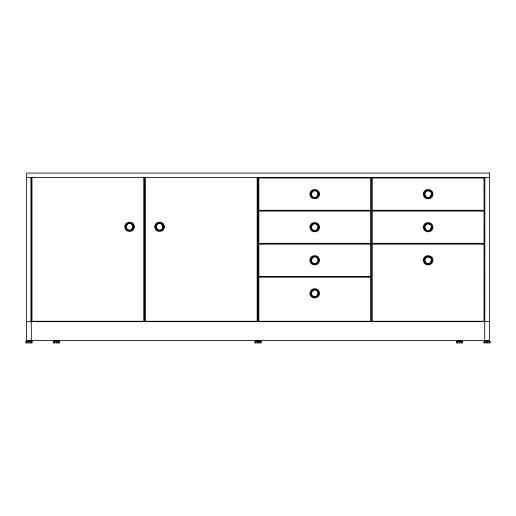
<?xml version="1.0" encoding="UTF-8"?>
<svg xmlns="http://www.w3.org/2000/svg" width="516" height="516" viewBox="0 0 516 516"><rect width="100%" height="100%" fill="white"/><g stroke="black" fill="none" stroke-linecap="round" stroke-linejoin="round"><path stroke-width="0.77" d="M125.659 226.801C125.478 221.706 133.689 221.706 133.502 226.801C133.702 231.916 125.472 231.923 125.659 226.808L124.859 226.801C124.646 220.687 134.515 220.687 134.302 226.801C134.534 232.935 124.64 232.942 124.859 226.808L126.059 226.801L127.826 223.692C131.728 221.306 135.295 227.775 131.335 229.93C127.433 232.316 123.866 225.847 127.826 223.692L130.193 223.267L132.277 224.492L133.102 226.801L131.335 229.93L128.974 230.355L126.884 229.13L126.059 226.808M155.651 226.801C155.464 221.706 163.675 221.706 163.495 226.801C163.695 231.916 155.458 231.923 155.645 226.808L154.852 226.801C154.639 220.687 164.507 220.687 164.294 226.801C164.527 232.935 154.626 232.942 154.845 226.808L156.045 226.801L157.819 229.93C161.721 232.316 165.288 225.847 161.327 223.692C157.425 221.306 153.858 227.775 157.819 229.93L160.179 230.355L162.263 229.13L163.095 226.808L161.327 223.692L158.96 223.267L156.877 224.492L156.045 226.801M310.787 194.139C310.606 189.043 318.817 189.043 318.636 194.139C318.836 199.247 310.6 199.253 310.787 194.145L309.993 194.139C309.774 188.018 319.649 188.018 319.436 194.139C319.668 200.273 309.768 200.279 309.987 194.145L311.187 194.139L312.954 191.03C316.856 188.637 320.43 195.113 316.469 197.26C312.567 199.653 308.994 193.178 312.954 191.03L315.321 190.604L317.405 191.829L318.237 194.139L316.469 197.26L314.102 197.686L312.019 196.461L311.187 194.145M310.787 227.195C310.606 222.099 318.817 222.099 318.636 227.195C318.836 232.31 310.6 232.316 310.787 227.201L309.993 227.195C309.774 221.08 319.649 221.08 319.436 227.195C319.668 233.329 309.768 233.335 309.987 227.201L311.187 227.195L312.954 224.086C316.856 221.699 320.43 228.169 316.469 230.323C312.567 232.71 308.994 226.24 312.954 224.086L315.321 223.66L317.405 224.886L318.237 227.195L316.469 230.323L314.102 230.749L312.019 229.523L311.187 227.201M310.787 260.257C310.606 255.162 318.817 255.162 318.636 260.257C318.836 265.366 310.6 265.372 310.787 260.264L309.993 260.257C309.774 254.136 319.649 254.136 319.436 260.257C319.668 266.391 309.768 266.398 309.987 260.264L311.187 260.257L312.954 257.142C316.856 254.756 320.43 261.231 316.469 263.379C312.567 265.772 308.994 259.296 312.954 257.142L315.321 256.723L317.405 257.942L318.237 260.257L316.469 263.379L314.102 263.805L312.019 262.579L311.187 260.264M310.787 293.314C310.606 288.218 318.817 288.218 318.636 293.314C318.836 298.422 310.6 298.429 310.787 293.32L309.993 293.314C309.774 287.193 319.649 287.193 319.436 293.314C319.668 299.448 309.768 299.454 309.987 293.32L311.187 293.314L312.954 290.205C316.856 287.818 320.43 294.288 316.469 296.442C312.567 298.829 308.994 292.353 312.954 290.205L315.321 289.779L317.405 291.005L318.237 293.314L316.469 296.442L314.102 296.861L312.019 295.642L311.187 293.32M424.21 194.139C424.029 189.043 432.24 189.043 432.06 194.139C432.26 199.247 424.023 199.253 424.21 194.145L423.417 194.139C423.197 188.018 433.072 188.018 432.86 194.139C433.092 200.273 423.191 200.279 423.41 194.145L424.61 194.139L426.377 191.03C437.387 188.501 427.893 205.104 424.61 194.145L425.442 196.461L427.525 197.686L429.892 197.26L431.66 194.145L430.828 191.829L428.744 190.604L426.377 191.03L425.442 191.829L424.61 194.139M424.21 227.195C424.029 222.099 432.24 222.099 432.06 227.195C432.26 232.31 424.023 232.316 424.21 227.201L423.417 227.195C423.197 221.08 433.072 221.08 432.86 227.195C433.092 233.329 423.191 233.335 423.41 227.201L424.61 227.195L426.377 224.086C437.387 221.564 427.893 238.166 424.61 227.201L425.442 229.523L427.525 230.749L429.892 230.323L431.66 227.201L430.828 224.886L428.744 223.66L426.377 224.086L425.442 224.886L424.61 227.195M424.21 260.257C424.029 255.162 432.24 255.162 432.06 260.257C432.26 265.366 424.023 265.372 424.21 260.264L423.417 260.257C423.197 254.136 433.072 254.136 432.86 260.257C433.092 266.391 423.191 266.398 423.41 260.264L424.61 260.257L426.377 257.142C437.387 254.62 427.893 271.223 424.61 260.264L425.442 262.579L427.525 263.805L429.892 263.379L431.66 260.264L430.828 257.942L428.744 256.723L426.377 257.142L425.442 257.942L424.61 260.257M432.06 194.139L431.66 194.139L432.86 194.145M432.06 260.257L431.66 260.257L432.86 260.264M26.587 177.614L489.413 177.614M318.237 194.139L319.436 194.145L318.636 194.139M133.502 226.801L134.302 226.801L133.102 226.801M163.495 226.801L164.294 226.801L163.095 226.801M318.237 227.195L319.436 227.201M431.66 227.195L432.86 227.201L432.06 227.195M318.237 260.257L319.436 260.264L318.636 260.257M318.237 293.314L319.436 293.32M26.587 321.655L489.413 321.655M489.278 341.334L489.278 342.908M488.233 340.547L488.233 341.334M487.052 340.547L487.052 342.908M485.872 340.547L485.872 341.334M484.885 177.614L484.808 321.655M484.827 341.334L484.827 342.908M484.692 321.655L484.692 340.547M461.73 341.334L461.73 342.908M460.685 340.547L460.685 341.334M459.504 340.547L459.504 342.908M458.324 340.547L458.324 341.334M457.279 341.334L457.279 342.908M371.462 177.614L371.385 321.655M260.225 341.334L260.225 342.908M259.18 340.547L259.18 341.334M258 340.547L258 342.908M257.174 177.614L257.174 321.262L145.402 321.262L145.402 177.614M256.82 340.547L256.82 341.334M255.775 341.334L255.775 342.908M144.615 177.614L144.615 321.655M144.538 177.614L144.538 321.655M143.751 177.614L143.751 321.262L31.979 321.262L31.979 177.614M58.721 341.334L58.721 342.908M57.676 340.547L57.676 341.334M56.496 340.547L56.496 342.908M55.315 340.547L55.315 341.334M54.27 341.334L54.27 342.908M31.308 321.655L31.308 340.547M31.192 177.614L31.192 321.655M31.173 341.334L31.173 342.908M31.115 177.614L31.115 321.655M30.128 340.547L30.128 341.334M28.948 340.547L28.948 342.908M27.767 340.547L27.767 341.334M26.722 341.334L26.722 342.908M489.413 173.092L26.587 173.092L26.587 340.547L489.413 340.547L489.413 173.092M370.598 178.007L258.826 178.007L258.826 210.283L370.598 210.283L370.598 178.007M484.021 178.007L372.249 178.007L372.249 210.283L484.021 210.283L484.021 178.007M370.598 211.07L258.826 211.07L258.826 243.339L370.598 243.339L370.598 211.07M484.021 211.07L372.249 211.07L372.249 243.339L484.021 243.339L484.021 211.07M370.598 244.126L258.826 244.126L258.826 276.402L370.598 276.402L370.598 244.126M484.021 244.126L372.249 244.126L372.249 321.262L484.021 321.262L484.021 244.126M370.598 277.189L258.826 277.189L258.826 321.262L370.598 321.262L370.598 277.189M32.095 341.334L25.8 341.334L25.8 342.908L32.095 342.908L32.095 341.334M59.643 341.334L53.348 341.334L53.348 342.908L59.643 342.908L59.643 341.334M261.148 341.334L254.852 341.334L254.852 342.908L261.148 342.908L261.148 341.334M462.652 341.334L456.357 341.334L456.357 342.908L462.652 342.908L462.652 341.334M490.2 341.334L483.905 341.334L483.905 342.908L490.2 342.908L490.2 341.334M258.039 321.655L258.039 177.614L257.961 321.655"/></g></svg>
